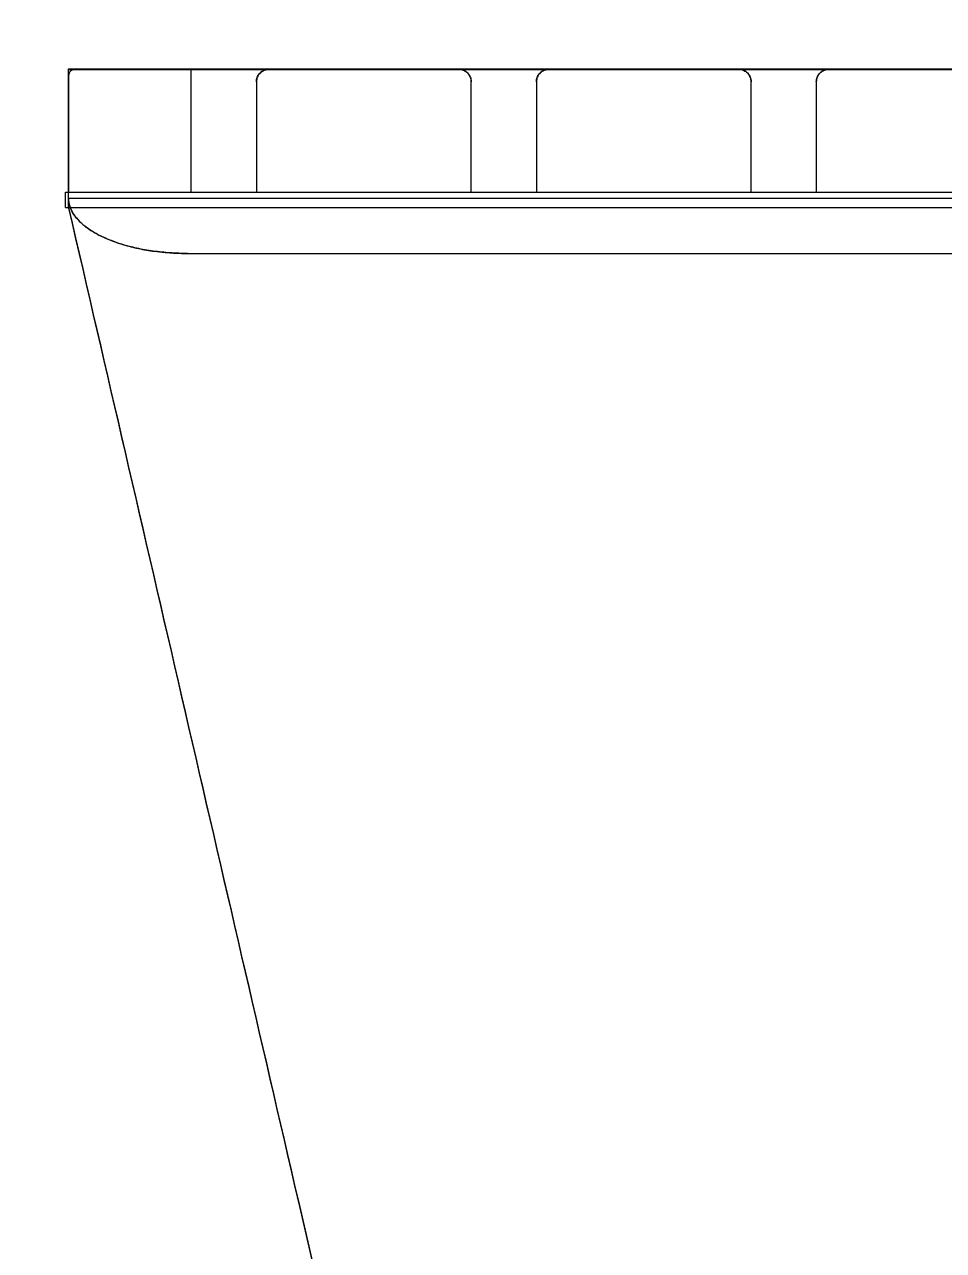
# Model space of a CAD drawing. Header units: millimetres. Extents: x 27531 to 32481, y 14140 to 19587.
# Drawn here: x 30802.9 to 31089.9, y 15439.6 to 15822.7 of the extents above; entities that cross this region are included whole.
import ezdxf

# ---------------------------------------------------------------- set-up
doc = ezdxf.new("R2010")
doc.units = ezdxf.units.MM
doc.header["$LTSCALE"] = 3
doc.layers.add('Warstwa 1', color=7, linetype='Continuous')
doc.styles.get("Standard").update_dxf_attribs({"font": 'arial.ttf'})
doc.dimstyles.new('MATEUSZ', dxfattribs={"dimtxt": 35, "dimasz": 16, "dimexe": 0.18, "dimexo": 0.0625, "dimgap": 0.09, "dimtad": 0, "dimdec": 0, "dimdsep": 46, "dimtxsty": 'Standard', "dimblk": 'DOT', "dimcen": 0.09, "dimse1": 1, "dimse2": 1, "dimadec": 0, "dimazin": 0, "dimtfac": 1, "dimtdec": 0, "dimtofl": 0, "dimtmove": 0, "dimatfit": 3, "dimfxl": 1, "dimtolj": 1, "dimtzin": 0, "dimlwd": 9, "dimlwe": 9, "dimarcsym": 0})

# ---------------------------------------------------------------- blocks, each defined once
blk = doc.blocks.new('dfs')
at = {"layer": 'Warstwa 1', "color": 7, "lineweight": 18}
for points in [[(-14009.75, 39789.02), (-13365.2, 39789.02)], [(-14009.75, 39789.02), (-14009.75, 39789.02)], [(-14009.75, 39789.02), (-13365.2, 39789.02)], [(-14009.75, 39788.8), (-13365.2, 39788.8)], [(-14009.75, 39788.8), (-13365.2, 39788.8)], [(-14009.75, 39788.8), (-14009.75, 39788.8)], [(-14009.75, 39787.06), (-14009.75, 39753.96)], [(-14009.75, 39787.06), (-14009.75, 39753.96)], [(-13974.91, 39788.8), (-14008.01, 39788.8)], [(-13974.91, 39788.8), (-14008.01, 39788.8)], [(-13974.91, 39788.8), (-13974.91, 39788.8)], [(-13974.91, 39753.96), (-13974.91, 39788.8)], [(-13974.91, 39753.96), (-13974.91, 39788.8)], [(-13898.91, 39788.8), (-13952.92, 39788.8)], [(-13898.91, 39788.8), (-13952.92, 39788.8)], [(-13819.43, 39788.8), (-13873.44, 39788.8)], [(-13819.43, 39788.8), (-13873.44, 39788.8)], [(-13736.47, 39788.8), (-13793.96, 39788.8)], [(-13736.47, 39788.8), (-13793.96, 39788.8)], [(-13956.4, 39785.32), (-13956.4, 39753.96)], [(-13956.4, 39785.32), (-13956.4, 39753.96)], [(-13895.43, 39753.96), (-13895.43, 39785.32)], [(-13895.43, 39753.96), (-13895.43, 39785.32)], [(-13876.92, 39785.32), (-13876.92, 39753.96)], [(-13876.92, 39785.32), (-13876.92, 39753.96)], [(-13815.95, 39753.96), (-13815.95, 39785.32)], [(-13815.95, 39753.96), (-13815.95, 39785.32)], [(-13797.44, 39785.32), (-13797.44, 39753.96)], [(-13797.44, 39785.32), (-13797.44, 39753.96)], [(-14010.62, 39753.96), (-13366.07, 39753.96)], [(-14010.62, 39749.61), (-14010.62, 39753.96)], [(-14010.62, 39753.96), (-14010.62, 39753.96)], [(-14010.62, 39749.61), (-14010.62, 39753.96)], [(-14010.62, 39753.96), (-13366.07, 39753.96)], [(-14009.75, 39753.96), (-13365.2, 39753.96)], [(-14009.75, 39752.22), (-14009.75, 39753.96)], [(-14009.75, 39753.96), (-13365.2, 39753.96)], [(-14009.75, 39753.96), (-14009.75, 39753.96)], [(-14009.75, 39752.22), (-14009.75, 39753.96)], [(-14009.75, 39753.96), (-13365.2, 39753.96)], [(-14009.75, 39752.22), (-14009.75, 39753.96)], [(-14009.75, 39753.96), (-13365.2, 39753.96)], [(-14009.75, 39753.96), (-14009.75, 39753.96)], [(-14009.75, 39752.22), (-14009.75, 39753.96)], [(-14009.75, 39753.96), (-13365.2, 39753.96)], [(-14009.75, 39753.96), (-13365.2, 39753.96)], [(-14009.75, 39753.96), (-14009.75, 39753.96)], [(-14009.75, 39752.22), (-14009.75, 39753.96)], [(-14009.75, 39752.22), (-14009.75, 39753.96)], [(-14009.75, 39753.96), (-14009.75, 39753.96)], [(-14009.75, 39749.61), (-14009.75, 39753.96)], [(-14009.75, 39749.61), (-14009.75, 39753.96)], [(-14009.75, 39753.96), (-13365.2, 39753.96)], [(-14009.75, 39753.96), (-13365.2, 39753.96)], [(-14009.75, 39753.96), (-13974.91, 39753.96)], [(-14009.75, 39753.96), (-14009.75, 39753.96)], [(-14009.75, 39753.96), (-13974.91, 39753.96)], [(-14009.75, 39752.22), (-13365.2, 39752.22)], [(-14009.75, 39752.22), (-13365.2, 39752.22)], [(-14009.75, 39752.22), (-14009.75, 39752.22)], [(-13974.91, 39753.96), (-13974.91, 39753.96)], [(-13956.4, 39753.96), (-13895.43, 39753.96)], [(-13956.4, 39753.96), (-13895.43, 39753.96)], [(-13956.4, 39753.96), (-13956.4, 39753.96)], [(-13895.43, 39753.96), (-13895.43, 39753.96)], [(-13876.92, 39753.96), (-13815.95, 39753.96)], [(-13876.92, 39753.96), (-13876.92, 39753.96)], [(-13876.92, 39753.96), (-13815.95, 39753.96)], [(-13815.95, 39753.96), (-13815.95, 39753.96)], [(-13797.44, 39753.96), (-13736.47, 39753.96)], [(-13797.44, 39753.96), (-13736.47, 39753.96)], [(-13797.44, 39753.96), (-13797.44, 39753.96)], [(-14010.62, 39749.61), (-13366.07, 39749.61)], [(-14010.62, 39749.61), (-14010.62, 39749.61)], [(-14010.62, 39749.61), (-13366.07, 39749.61)], [(-14009.75, 39749.61), (-13365.2, 39749.61)], [(-14009.75, 39749.61), (-13365.2, 39749.61)], [(-14009.75, 39749.61), (-14009.75, 39749.61)], [(-14009.75, 39749.61), (-14009.75, 39749.61)], [(-14009.75, 39749.39), (-14009.75, 39749.39)], [(-13976, 39736.54), (-13398.95, 39736.54)], [(-13976, 39736.54), (-13398.95, 39736.54)], [(-13976, 39736.54), (-13398.95, 39736.54)], [(-13976, 39736.54), (-13398.95, 39736.54)]]:
    blk.add_lwpolyline(points, dxfattribs=at)
for points in [[(-14009.75, 39749.61), (-14009.75, 39762.75), (-14009.75, 39775.91), (-14009.75, 39789.02)], [(-14009.75, 39749.61), (-14009.75, 39762.75), (-14009.75, 39775.91), (-14009.75, 39789.02)], [(-14009.75, 39749.39), (-14009.75, 39762.54), (-14009.75, 39775.7), (-14009.75, 39788.8)], [(-14009.75, 39749.39), (-14009.75, 39762.54), (-14009.75, 39775.7), (-14009.75, 39788.8)]]:
    blk.add_open_spline(points, degree=3, dxfattribs=at)
for points, knots in [([(-14008.01, 39788.8), (-14008.23, 39788.8), (-14008.45, 39788.76), (-14008.67, 39788.67), (-14009.12, 39788.48), (-14009.43, 39788.17), (-14009.61, 39787.73), (-14009.71, 39787.5), (-14009.75, 39787.28), (-14009.75, 39787.06)], [0, 0, 0, 0, 1, 1, 1, 2, 2, 2, 3, 3, 3, 3]), ([(-14009.75, 39787.06), (-14009.75, 39787.28), (-14009.71, 39787.5), (-14009.61, 39787.73), (-14009.43, 39788.17), (-14009.12, 39788.48), (-14008.67, 39788.67), (-14008.45, 39788.76), (-14008.23, 39788.8), (-14008.01, 39788.8)], [0, 0, 0, 0, 1, 1, 1, 2, 2, 2, 3, 3, 3, 3]), ([(-13956.4, 39785.32), (-13956.4, 39785.7), (-13956.32, 39786.15), (-13956.19, 39786.5), (-13956.06, 39786.87), (-13955.85, 39787.23), (-13955.61, 39787.53), (-13955.36, 39787.83), (-13955.06, 39788.09), (-13954.73, 39788.3), (-13954.39, 39788.5), (-13954.05, 39788.64), (-13953.66, 39788.72), (-13953.41, 39788.78), (-13953.17, 39788.8), (-13952.92, 39788.8)], [0, 0, 0, 0, 1, 1, 1, 2, 2, 2, 3, 3, 3, 4, 4, 4, 5, 5, 5, 5]), ([(-13952.92, 39788.8), (-13953.3, 39788.8), (-13953.75, 39788.72), (-13954.1, 39788.6), (-13954.46, 39788.46), (-13954.83, 39788.25), (-13955.13, 39788.01), (-13955.43, 39787.76), (-13955.69, 39787.46), (-13955.89, 39787.13), (-13956.1, 39786.79), (-13956.24, 39786.45), (-13956.32, 39786.06), (-13956.38, 39785.81), (-13956.4, 39785.58), (-13956.4, 39785.32)], [0, 0, 0, 0, 1, 1, 1, 2, 2, 2, 3, 3, 3, 4, 4, 4, 5, 5, 5, 5]), ([(-13895.43, 39785.32), (-13895.43, 39785.7), (-13895.51, 39786.15), (-13895.64, 39786.5), (-13895.77, 39786.87), (-13895.98, 39787.23), (-13896.22, 39787.53), (-13896.47, 39787.83), (-13896.77, 39788.09), (-13897.1, 39788.3), (-13897.44, 39788.5), (-13897.79, 39788.64), (-13898.17, 39788.72), (-13898.43, 39788.78), (-13898.66, 39788.8), (-13898.91, 39788.8)], [0, 0, 0, 0, 1, 1, 1, 2, 2, 2, 3, 3, 3, 4, 4, 4, 5, 5, 5, 5]), ([(-13898.91, 39788.8), (-13898.53, 39788.8), (-13898.09, 39788.72), (-13897.73, 39788.6), (-13897.37, 39788.46), (-13897, 39788.25), (-13896.7, 39788.01), (-13896.4, 39787.76), (-13896.14, 39787.46), (-13895.94, 39787.13), (-13895.73, 39786.79), (-13895.59, 39786.45), (-13895.51, 39786.06), (-13895.45, 39785.81), (-13895.43, 39785.58), (-13895.43, 39785.32)], [0, 0, 0, 0, 1, 1, 1, 2, 2, 2, 3, 3, 3, 4, 4, 4, 5, 5, 5, 5]), ([(-13876.92, 39785.32), (-13876.92, 39785.7), (-13876.84, 39786.15), (-13876.71, 39786.5), (-13876.58, 39786.87), (-13876.37, 39787.23), (-13876.13, 39787.53), (-13875.88, 39787.83), (-13875.58, 39788.09), (-13875.25, 39788.3), (-13874.91, 39788.5), (-13874.57, 39788.64), (-13874.18, 39788.72), (-13873.93, 39788.78), (-13873.69, 39788.8), (-13873.44, 39788.8)], [0, 0, 0, 0, 1, 1, 1, 2, 2, 2, 3, 3, 3, 4, 4, 4, 5, 5, 5, 5]), ([(-13873.44, 39788.8), (-13873.82, 39788.8), (-13874.26, 39788.72), (-13874.62, 39788.6), (-13874.98, 39788.46), (-13875.35, 39788.25), (-13875.65, 39788.01), (-13875.95, 39787.76), (-13876.21, 39787.46), (-13876.41, 39787.13), (-13876.62, 39786.79), (-13876.76, 39786.45), (-13876.84, 39786.06), (-13876.9, 39785.81), (-13876.92, 39785.58), (-13876.92, 39785.32)], [0, 0, 0, 0, 1, 1, 1, 2, 2, 2, 3, 3, 3, 4, 4, 4, 5, 5, 5, 5]), ([(-13819.43, 39788.8), (-13819.05, 39788.8), (-13818.61, 39788.72), (-13818.25, 39788.6), (-13817.89, 39788.46), (-13817.52, 39788.25), (-13817.22, 39788.01), (-13816.92, 39787.76), (-13816.66, 39787.46), (-13816.46, 39787.13), (-13816.25, 39786.79), (-13816.11, 39786.45), (-13816.03, 39786.06), (-13815.97, 39785.81), (-13815.95, 39785.58), (-13815.95, 39785.32)], [0, 0, 0, 0, 1, 1, 1, 2, 2, 2, 3, 3, 3, 4, 4, 4, 5, 5, 5, 5]), ([(-13815.95, 39785.32), (-13815.95, 39785.7), (-13816.03, 39786.15), (-13816.16, 39786.5), (-13816.29, 39786.87), (-13816.5, 39787.23), (-13816.74, 39787.53), (-13816.99, 39787.83), (-13817.29, 39788.09), (-13817.62, 39788.3), (-13817.96, 39788.5), (-13818.31, 39788.64), (-13818.69, 39788.72), (-13818.95, 39788.78), (-13819.18, 39788.8), (-13819.43, 39788.8)], [0, 0, 0, 0, 1, 1, 1, 2, 2, 2, 3, 3, 3, 4, 4, 4, 5, 5, 5, 5]), ([(-13797.44, 39785.32), (-13797.44, 39785.7), (-13797.36, 39786.15), (-13797.23, 39786.5), (-13797.1, 39786.87), (-13796.89, 39787.23), (-13796.65, 39787.53), (-13796.4, 39787.83), (-13796.1, 39788.09), (-13795.77, 39788.3), (-13795.43, 39788.5), (-13795.08, 39788.64), (-13794.7, 39788.72), (-13794.44, 39788.78), (-13794.21, 39788.8), (-13793.96, 39788.8)], [0, 0, 0, 0, 1, 1, 1, 2, 2, 2, 3, 3, 3, 4, 4, 4, 5, 5, 5, 5]), ([(-13793.96, 39788.8), (-13794.34, 39788.8), (-13794.78, 39788.72), (-13795.14, 39788.6), (-13795.5, 39788.46), (-13795.87, 39788.25), (-13796.17, 39788.01), (-13796.47, 39787.76), (-13796.73, 39787.46), (-13796.93, 39787.13), (-13797.14, 39786.79), (-13797.28, 39786.45), (-13797.36, 39786.06), (-13797.42, 39785.81), (-13797.44, 39785.58), (-13797.44, 39785.32)], [0, 0, 0, 0, 1, 1, 1, 2, 2, 2, 3, 3, 3, 4, 4, 4, 5, 5, 5, 5]), ([(-13976, 39736.54), (-13977.59, 39736.54), (-13979.32, 39736.6), (-13980.89, 39736.71), (-13982.49, 39736.82), (-13984.18, 39736.99), (-13985.73, 39737.21), (-13987.28, 39737.42), (-13988.88, 39737.71), (-13990.34, 39738.03), (-13991.81, 39738.35), (-13993.28, 39738.73), (-13994.64, 39739.15), (-13996, 39739.57), (-13997.31, 39740.04), (-13998.52, 39740.54), (-13999.74, 39741.05), (-14000.88, 39741.6), (-14001.93, 39742.18), (-14002.98, 39742.77), (-14003.92, 39743.38), (-14004.78, 39744.03), (-14005.63, 39744.68), (-14006.37, 39745.34), (-14007.02, 39746.04), (-14007.67, 39746.74), (-14008.18, 39747.43), (-14008.61, 39748.17), (-14008.89, 39748.66), (-14009.11, 39749.14), (-14009.29, 39749.64), (-14009.41, 39749.98), (-14009.51, 39750.3), (-14009.58, 39750.64), (-14009.7, 39751.18), (-14009.75, 39751.68), (-14009.75, 39752.22)], [0, 0, 0, 0, 1, 1, 1, 2, 2, 2, 3, 3, 3, 4, 4, 4, 5, 5, 5, 6, 6, 6, 7, 7, 7, 8, 8, 8, 9, 9, 9, 10, 10, 10, 11, 11, 11, 12, 12, 12, 12]), ([(-14009.75, 39752.22), (-14009.75, 39751.48), (-14009.62, 39750.68), (-14009.39, 39749.95), (-14009.16, 39749.2), (-14008.78, 39748.42), (-14008.32, 39747.7), (-14007.85, 39746.98), (-14007.24, 39746.24), (-14006.55, 39745.56), (-14005.86, 39744.87), (-14005.04, 39744.19), (-14004.14, 39743.56), (-14003.24, 39742.93), (-14002.22, 39742.32), (-14001.13, 39741.76), (-14000.04, 39741.19), (-13998.86, 39740.66), (-13997.61, 39740.18), (-13996.35, 39739.69), (-13995.03, 39739.25), (-13993.64, 39738.85), (-13992.24, 39738.45), (-13990.82, 39738.11), (-13989.31, 39737.81), (-13987.8, 39737.51), (-13986.31, 39737.27), (-13984.72, 39737.07), (-13983.66, 39736.94), (-13982.63, 39736.84), (-13981.55, 39736.76), (-13980.83, 39736.7), (-13980.13, 39736.66), (-13979.4, 39736.62), (-13978.25, 39736.57), (-13977.16, 39736.54), (-13976, 39736.54)], [0, 0, 0, 0, 1, 1, 1, 2, 2, 2, 3, 3, 3, 4, 4, 4, 5, 5, 5, 6, 6, 6, 7, 7, 7, 8, 8, 8, 9, 9, 9, 10, 10, 10, 11, 11, 11, 12, 12, 12, 12]), ([(-13976, 39736.54), (-13977.59, 39736.54), (-13979.32, 39736.6), (-13980.89, 39736.71), (-13982.49, 39736.82), (-13984.18, 39736.99), (-13985.73, 39737.21), (-13987.28, 39737.42), (-13988.88, 39737.71), (-13990.34, 39738.03), (-13991.81, 39738.35), (-13993.28, 39738.73), (-13994.64, 39739.15), (-13996, 39739.57), (-13997.31, 39740.04), (-13998.52, 39740.54), (-13999.74, 39741.05), (-14000.88, 39741.6), (-14001.93, 39742.18), (-14002.98, 39742.77), (-14003.92, 39743.38), (-14004.78, 39744.03), (-14005.63, 39744.68), (-14006.37, 39745.34), (-14007.02, 39746.04), (-14007.67, 39746.74), (-14008.18, 39747.43), (-14008.61, 39748.17), (-14008.89, 39748.66), (-14009.11, 39749.14), (-14009.29, 39749.64), (-14009.41, 39749.98), (-14009.51, 39750.3), (-14009.58, 39750.64), (-14009.7, 39751.18), (-14009.75, 39751.68), (-14009.75, 39752.22)], [0, 0, 0, 0, 1, 1, 1, 2, 2, 2, 3, 3, 3, 4, 4, 4, 5, 5, 5, 6, 6, 6, 7, 7, 7, 8, 8, 8, 9, 9, 9, 10, 10, 10, 11, 11, 11, 12, 12, 12, 12]), ([(-14009.75, 39752.22), (-14009.75, 39751.48), (-14009.62, 39750.68), (-14009.39, 39749.95), (-14009.16, 39749.2), (-14008.78, 39748.42), (-14008.32, 39747.7), (-14007.85, 39746.98), (-14007.24, 39746.24), (-14006.55, 39745.56), (-14005.86, 39744.87), (-14005.04, 39744.19), (-14004.14, 39743.56), (-14003.24, 39742.93), (-14002.22, 39742.32), (-14001.13, 39741.76), (-14000.04, 39741.19), (-13998.86, 39740.66), (-13997.61, 39740.18), (-13996.35, 39739.69), (-13995.03, 39739.25), (-13993.64, 39738.85), (-13992.24, 39738.45), (-13990.82, 39738.11), (-13989.31, 39737.81), (-13987.8, 39737.51), (-13986.31, 39737.27), (-13984.72, 39737.07), (-13983.66, 39736.94), (-13982.63, 39736.84), (-13981.55, 39736.76), (-13980.83, 39736.7), (-13980.13, 39736.66), (-13979.4, 39736.62), (-13978.25, 39736.57), (-13977.16, 39736.54), (-13976, 39736.54)], [0, 0, 0, 0, 1, 1, 1, 2, 2, 2, 3, 3, 3, 4, 4, 4, 5, 5, 5, 6, 6, 6, 7, 7, 7, 8, 8, 8, 9, 9, 9, 10, 10, 10, 11, 11, 11, 12, 12, 12, 12]), ([(-14009.75, 39749.61), (-13988.35, 39657.03), (-13966.96, 39564.46), (-13945.56, 39471.89), (-13931.3, 39410.17), (-13917.03, 39348.46), (-13902.77, 39286.74), (-13888.79, 39226.27), (-13874.82, 39165.82), (-13860.84, 39105.35)], [0, 0, 0, 0, 1, 1, 1, 2, 2, 2, 3, 3, 3, 3]), ([(-14009.75, 39749.61), (-13988.35, 39657.03), (-13966.96, 39564.46), (-13945.56, 39471.89), (-13931.3, 39410.17), (-13917.03, 39348.46), (-13902.77, 39286.74), (-13888.79, 39226.27), (-13874.82, 39165.82), (-13860.84, 39105.35)], [0, 0, 0, 0, 1, 1, 1, 2, 2, 2, 3, 3, 3, 3]), ([(-14009.75, 39749.39), (-13988.35, 39656.82), (-13966.96, 39564.25), (-13945.56, 39471.67), (-13931.3, 39409.96), (-13917.03, 39348.25), (-13902.77, 39286.53), (-13888.79, 39226.06), (-13874.82, 39165.61), (-13860.84, 39105.14)], [0, 0, 0, 0, 1, 1, 1, 2, 2, 2, 3, 3, 3, 3]), ([(-14009.75, 39749.39), (-13988.35, 39656.82), (-13966.96, 39564.25), (-13945.56, 39471.67), (-13931.3, 39409.96), (-13917.03, 39348.25), (-13902.77, 39286.53), (-13888.79, 39226.06), (-13874.82, 39165.61), (-13860.84, 39105.14)], [0, 0, 0, 0, 1, 1, 1, 2, 2, 2, 3, 3, 3, 3])]:
    blk.add_open_spline(points, degree=3, knots=knots, dxfattribs=at)
blk = doc.blocks.new('_Dot')
at = {"color": 0, "linetype": 'ByBlock', "lineweight": -2}
blk.add_line((-0.5, 0), (-1, 0), dxfattribs=at)
at = {"color": 0, "linetype": 'ByBlock', "const_width": 0.5}
blk.add_lwpolyline([(-0.25, 0, 1), (0.25, 0, 1)], format="xyb", close=True, dxfattribs=at)
blk = doc.blocks.new('*D43')
at = {"color": 0, "lineweight": 9, "transparency": 16777216}
for p, q in [((30295.07, 16039.3), (31129, 16039.3)), ((32083.07, 16039.3), (31230.29, 16039.3))]:
    blk.add_line(p, q, dxfattribs=at)
at = {"layer": 'Defpoints', "color": 0, "transparency": 16777216}
for p in [(30279.07, 16039.3), (30279.07, 15766.75), (32099.07, 15766.75)]:
    blk.add_point(p, dxfattribs=at)
at = {"color": 0, "lineweight": 9, "transparency": 16777216, "xscale": 16, "yscale": 16, "zscale": 16, "rotation": 180}
blk.add_blockref('_Dot', (30279.07, 16039.3), dxfattribs=at)
at = {"color": 0, "lineweight": 9, "transparency": 16777216, "xscale": 16, "yscale": 16, "zscale": 16}
blk.add_blockref('_Dot', (32099.07, 16039.3), dxfattribs=at)
at = {"color": 0, "transparency": 16777216, "insert": (31179.65, 16039.3), "char_height": 35, "attachment_point": 5}
blk.add_mtext('\\A1;1820', dxfattribs=at)

msp = doc.modelspace()

# ---------------------------------------------------------------- block references
at = {"xscale": 1.1, "yscale": 1.1, "zscale": 1.1}
msp.add_blockref('dfs', (46227.35, -27959.05), dxfattribs=at)

# ---------------------------------------------------------------- dimensions: what is measured, and where the dimension line sits
dim = msp.add_linear_dim(base=(30279.07, 16039.3), p1=(32099.07, 15766.75), p2=(30279.07, 15766.75), angle=180, dimstyle='MATEUSZ')
dim.commit()
dim.dimension.update_dxf_attribs({"geometry": '*D43', "text_midpoint": (31179.65, 16039.3), "dimtype": 160})

doc.saveas('drawing.dxf')
